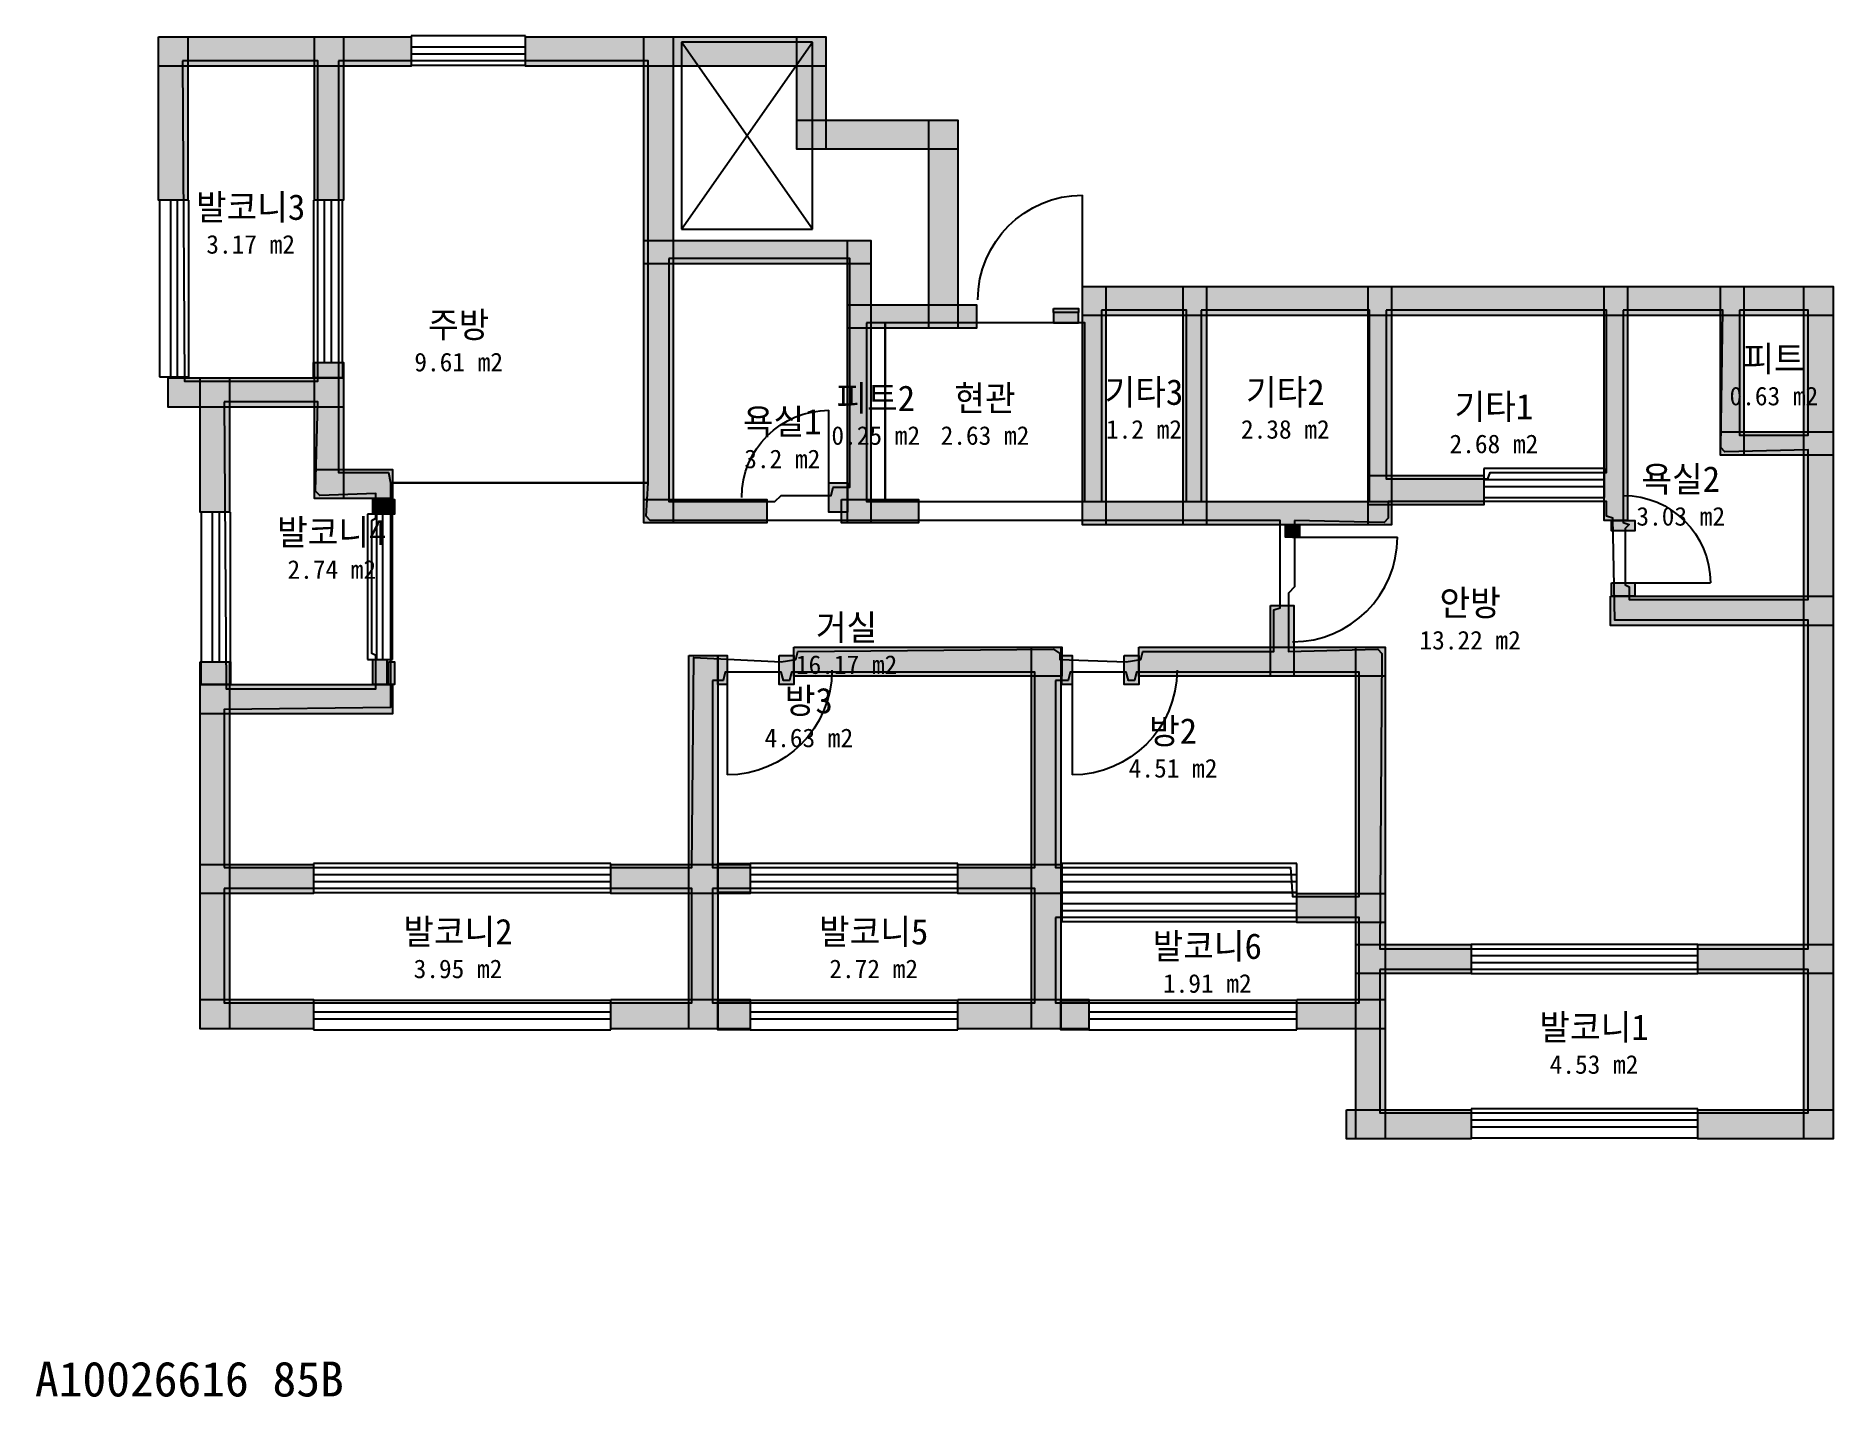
# Model space of a CAD drawing. Header units: millimetres. Extents: x 9 to 15446, y -905 to 10786.
import ezdxf
from ezdxf.enums import TextEntityAlignment as Align

# ---------------------------------------------------------------- set-up
doc = ezdxf.new("R2010")
doc.units = ezdxf.units.MM
for name, color, linetype in [('A-ANNO-TEXT', 7, 'Continuous'), ('A-AREA', 9, 'Continuous'), ('A-AREA-IDEN', 7, 'Continuous'), ('A-DOOR', 4, 'Continuous'), ('A-FLOR-EVTR', 8, 'Continuous'), ('A-GLAZ', 5, 'Continuous'), ('A-WALL-EXTR', 7, 'Continuous'), ('A-WALL-PATT', 8, 'Continuous'), ('A-WALL-PRTN', 8, 'Continuous'), ('A-WALL-STRC', 7, 'Continuous')]:
    doc.layers.add(name, color=color, linetype=linetype)

# ---------------------------------------------------------------- blocks, each defined once
blk = doc.blocks.new('JJ-DOOR-SWING')
blk.add_line((0, 0), (0, 1000))
blk.add_arc((0, 0), 1000, 0, 90)
at = {"flags": 1}
for tag, p in [('WIDTH', (0, -150)), ('TYPE', (0, -250))]:
    blk.add_attdef(tag, p, '', height=80, dxfattribs=at)
blk = doc.blocks.new('JJ-WIN-DOUBLE')
for p, q in [((1000, 500), (0, 500)), ((0, 500), (0, -500)), ((1000, -500), (1000, 500)), ((0, 120), (1000, 120)), ((0, -120), (1000, -120)), ((0, -500), (1000, -500))]:
    blk.add_line(p, q)
at = {"flags": 1}
for tag, p in [('WIDTH', (0, -700)), ('TYPE', (0, -800))]:
    blk.add_attdef(tag, p, '', height=80, dxfattribs=at)
blk = doc.blocks.new('JJ-EVTR')
for p, q in [((1000, 1000), (0, 1000)), ((0, 1000), (0, 0)), ((0, 0), (1000, 1000)), ((1000, 0), (0, 1000)), ((1000, 0), (1000, 1000)), ((0, 0), (1000, 0))]:
    blk.add_line(p, q)

msp = doc.modelspace()

# ---------------------------------------------------------------- linework, layer by layer
at = {"layer": 'A-AREA'}
for points in [[(1268, 10571), (1286, 7821), (2429, 7821), (2429, 10571)], [(2607, 10571), (2607, 7036), (3036, 7036), (3054, 6946), (5268, 6946), (5268, 10571)], [(5446, 8875), (5446, 6786), (6357, 6786), (6411, 6839), (6839, 6839), (6857, 6911), (7000, 6911), (7000, 8875)], [(9161, 8429), (9161, 6786), (9893, 6786), (9893, 8429)], [(10018, 8429), (10018, 6786), (11464, 6786), (11464, 8429)], [(11607, 8429), (11607, 6982), (12482, 6982), (12500, 7036), (13500, 7036), (13500, 8429)], [(13643, 8429), (13643, 6607), (13696, 6589), (13661, 6554), (13661, 6071), (13696, 6054), (13696, 5946), (15232, 5946), (15232, 7232), (14518, 7214), (14482, 7250), (14500, 8429)], [(14643, 8429), (14643, 7357), (15232, 7357), (15232, 8429)], [(7143, 8321), (7143, 6786), (7304, 6786), (7304, 8321)], [(7304, 8321), (7304, 6786), (9018, 6786), (9018, 8321)], [(1625, 7643), (1643, 5179), (2929, 5179), (2929, 5464), (2893, 5482), (2893, 6625), (2929, 6643), (2929, 6857), (2446, 6839), (2411, 6875), (2429, 7643)], [(1625, 3643), (5643, 3643), (5661, 5446), (6411, 5411), (6536, 5429), (6554, 5500), (8750, 5518), (8804, 5482), (8804, 5429), (9375, 5411), (9500, 5429), (9518, 5500), (10643, 5500), (10643, 5857), (10696, 5875), (10696, 6625), (5286, 6625), (5250, 6661), (5268, 6946), (3054, 6946), (3054, 5018), (1625, 5000)], [(10821, 6625), (10821, 6054), (10768, 6000), (10768, 5500), (11536, 5518), (11571, 5482), (11554, 2946), (15232, 2946), (15232, 5768), (13571, 5768), (13554, 6643), (13500, 6661), (13500, 6786), (11625, 6786), (11625, 6643), (11589, 6607)], [(5821, 5250), (5821, 3643), (8589, 3643), (8589, 5321), (6500, 5321), (6482, 5250), (6429, 5250), (6411, 5321), (5929, 5321), (5911, 5250)], [(8768, 5250), (8768, 3643), (10786, 3643), (10804, 3393), (11375, 3393), (11375, 5321), (9464, 5321), (9446, 5250), (9393, 5250), (9375, 5321), (8893, 5321), (8875, 5250)], [(1625, 3464), (1625, 2482), (5643, 2482), (5643, 3464)], [(5821, 3464), (5821, 2482), (8589, 2482), (8589, 3464)], [(8768, 3214), (8768, 2482), (11375, 2482), (11375, 3214)], [(11554, 2768), (11554, 1536), (15232, 1536), (15232, 2768)]]:
    msp.add_lwpolyline(points, close=True, dxfattribs=at)
at = {"layer": 'A-WALL-EXTR'}
for points in [[(1062, 10777), (3232, 10777), (3232, 10527), (1062, 10527)], [(1062, 10777), (1312, 10777), (1312, 9375), (1062, 9375)], [(2402, 10777), (2652, 10777), (2652, 9375), (2402, 9375)], [(4214, 10777), (6795, 10777), (6795, 10527), (4214, 10527)], [(5232, 10777), (5482, 10777), (5482, 6605), (5232, 6605)], [(6545, 10777), (6795, 10777), (6795, 9812), (6545, 9812)], [(6545, 10062), (7929, 10062), (7929, 9812), (6545, 9812)], [(7679, 10062), (7929, 10062), (7929, 8275), (7679, 8275)], [(8998, 8634), (15446, 8634), (15446, 8384), (8998, 8384)], [(15196, 8634), (15446, 8634), (15446, 1312), (15196, 1312)], [(8750, 8446), (8964, 8446), (8964, 8411), (8750, 8411)], [(8750, 8411), (8750, 8321), (8964, 8321), (8964, 8411)], [(2393, 7982), (2643, 7982), (2643, 7848), (2393, 7848)], [(2402, 7982), (2652, 7982), (2652, 6812), (2402, 6812)], [(1143, 7848), (2652, 7848), (2652, 7598), (1143, 7598)], [(1420, 7848), (1670, 7848), (1670, 6696), (1420, 6696)], [(2402, 7062), (3071, 7062), (3071, 6812), (2402, 6812)], [(11454, 7009), (12446, 7009), (12446, 6759), (11454, 6759)], [(3036, 6804), (3089, 6804), (3089, 6679), (3036, 6679)], [(6821, 6946), (6980, 6946), (6980, 6696), (6821, 6696)], [(13536, 5973), (15446, 5973), (15446, 5723), (13536, 5723)], [(1420, 5411), (1670, 5411), (1670, 2259), (1420, 2259)], [(1429, 5411), (1679, 5411), (1679, 5214), (1429, 5214)], [(3036, 5411), (3089, 5411), (3089, 5214), (3036, 5214)], [(5616, 5464), (5866, 5464), (5866, 2259), (5616, 2259)], [(5866, 5464), (5946, 5464), (5946, 5214), (5866, 5214)], [(6393, 5464), (6518, 5464), (6518, 5214), (6393, 5214)], [(6518, 5536), (8821, 5536), (8821, 5286), (6518, 5286)], [(8562, 5536), (8812, 5536), (8812, 2259), (8562, 2259)], [(8821, 5464), (8911, 5464), (8911, 5214), (8821, 5214)], [(9357, 5464), (9482, 5464), (9482, 5214), (9357, 5214)], [(9482, 5536), (11598, 5536), (11598, 5286), (9482, 5286)], [(11348, 5536), (11598, 5536), (11598, 1312), (11348, 1312)], [(1420, 5214), (3071, 5214), (3071, 4964), (1420, 4964)], [(1420, 3670), (2393, 3670), (2393, 3420), (1420, 3420)], [(4946, 3670), (6143, 3670), (6143, 3420), (4946, 3420)], [(5866, 3679), (6143, 3679), (6143, 3429), (5866, 3429)], [(7929, 3670), (8812, 3670), (8812, 3420), (7929, 3420)], [(10839, 3420), (11598, 3420), (11598, 3170), (10839, 3170)], [(11348, 2982), (12339, 2982), (12339, 2732), (11348, 2732)], [(14286, 2982), (15446, 2982), (15446, 2732), (14286, 2732)], [(1420, 2509), (2393, 2509), (2393, 2259), (1420, 2259)], [(4946, 2509), (6143, 2509), (6143, 2259), (4946, 2259)], [(5866, 2500), (6143, 2500), (6143, 2250), (5866, 2250)], [(7929, 2509), (9054, 2509), (9054, 2259), (7929, 2259)], [(8812, 2500), (9054, 2500), (9054, 2250), (8812, 2250)], [(10839, 2509), (11598, 2509), (11598, 2259), (10839, 2259)], [(11268, 1562), (12339, 1562), (12339, 1312), (11268, 1312)], [(14286, 1562), (15446, 1562), (15446, 1312), (14286, 1312)]]:
    msp.add_lwpolyline(points, close=True, dxfattribs=at)
at = {"layer": 'A-WALL-PATT', "color": 8}
for points in [[(1062, 10777), (3232, 10777), (1062, 10527), (3232, 10527)], [(1062, 10777), (1312, 10777), (1062, 9375), (1312, 9375)], [(2402, 10777), (2652, 10777), (2402, 9375), (2652, 9375)], [(4214, 10777), (6795, 10777), (4214, 10527), (6795, 10527)], [(5232, 10777), (5482, 10777), (5232, 6605), (5482, 6605)], [(6545, 10777), (6795, 10777), (6545, 9812), (6795, 9812)], [(6545, 10062), (7929, 10062), (6545, 9812), (7929, 9812)], [(7679, 10062), (7929, 10062), (7679, 8275), (7929, 8275)], [(5232, 9029), (7180, 9029), (5232, 8829), (7180, 8829)], [(6980, 9029), (7180, 9029), (6980, 6605), (7180, 6605)], [(8998, 8634), (15446, 8634), (8998, 8384), (15446, 8384)], [(8998, 8634), (9198, 8634), (8998, 6588), (9198, 6588)], [(9864, 8634), (10064, 8634), (9864, 6588), (10064, 6588)], [(11454, 8634), (11654, 8634), (11454, 6588), (11654, 6588)], [(13480, 8634), (13680, 8634), (13480, 6625), (13680, 6625)], [(14480, 8634), (14680, 8634), (14480, 7186), (14680, 7186)], [(15196, 8634), (15446, 8634), (15196, 1312), (15446, 1312)], [(6980, 8475), (8089, 8475), (6980, 8275), (8089, 8275)], [(8750, 8446), (8750, 8411), (8964, 8411)], [(8964, 8411), (8964, 8446), (8750, 8446)], [(8964, 8411), (8750, 8411), (8750, 8321)], [(8750, 8321), (8964, 8321), (8964, 8411)], [(2393, 7982), (2643, 7982), (2393, 7848), (2643, 7848)], [(2402, 7982), (2652, 7982), (2402, 6812), (2652, 6812)], [(1143, 7848), (2652, 7848), (1143, 7598), (2652, 7598)], [(1420, 7848), (1670, 7848), (1420, 6696), (1670, 6696)], [(14480, 7386), (15446, 7386), (14480, 7186), (15446, 7186)], [(2402, 7062), (3071, 7062), (2402, 6812), (3071, 6812)], [(11454, 7009), (12446, 7009), (11454, 6759), (12446, 6759)], [(2904, 6812), (3024, 6812), (2904, 6679), (3024, 6679)], [(3036, 6804), (3036, 6679), (3089, 6679)], [(3089, 6679), (3089, 6804), (3036, 6804)], [(5232, 6805), (6286, 6805), (5232, 6605), (6286, 6605)], [(6821, 6946), (6980, 6946), (6821, 6696), (6980, 6696)], [(6929, 6805), (7589, 6805), (6929, 6605), (7589, 6605)], [(8998, 6788), (11654, 6788), (8998, 6588), (11654, 6588)], [(10744, 6588), (10864, 6588), (10744, 6482), (10864, 6482)], [(13543, 6625), (13743, 6625), (13543, 6536), (13743, 6536)], [(13543, 6089), (13743, 6089), (13543, 5973), (13743, 5973)], [(10614, 5893), (10814, 5893), (10614, 5286), (10814, 5286)], [(13536, 5973), (15446, 5973), (13536, 5723), (15446, 5723)], [(1420, 5411), (1670, 5411), (1420, 2259), (1670, 2259)], [(1429, 5411), (1679, 5411), (1429, 5214), (1679, 5214)], [(2904, 5429), (3024, 5429), (2904, 5214), (3024, 5214)], [(3036, 5411), (3036, 5214), (3089, 5214)], [(3089, 5214), (3089, 5411), (3036, 5411)], [(5616, 5464), (5866, 5464), (5616, 2259), (5866, 2259)], [(5866, 5464), (5946, 5464), (5866, 5214), (5946, 5214)], [(6393, 5464), (6518, 5464), (6393, 5214), (6518, 5214)], [(6518, 5536), (8821, 5536), (6518, 5286), (8821, 5286)], [(8562, 5536), (8812, 5536), (8562, 2259), (8812, 2259)], [(8821, 5464), (8911, 5464), (8821, 5214), (8911, 5214)], [(9357, 5464), (9482, 5464), (9357, 5214), (9482, 5214)], [(9482, 5536), (11598, 5536), (9482, 5286), (11598, 5286)], [(11348, 5536), (11598, 5536), (11348, 1312), (11598, 1312)], [(1420, 5214), (3071, 5214), (1420, 4964), (3071, 4964)], [(1420, 3670), (2393, 3670), (1420, 3420), (2393, 3420)], [(4946, 3670), (6143, 3670), (4946, 3420), (6143, 3420)], [(5866, 3679), (6143, 3679), (5866, 3429), (6143, 3429)], [(7929, 3670), (8812, 3670), (7929, 3420), (8812, 3420)], [(10839, 3420), (11598, 3420), (10839, 3170), (11598, 3170)], [(11348, 2982), (12339, 2982), (11348, 2732), (12339, 2732)], [(14286, 2982), (15446, 2982), (14286, 2732), (15446, 2732)], [(1420, 2509), (2393, 2509), (1420, 2259), (2393, 2259)], [(4946, 2509), (6143, 2509), (4946, 2259), (6143, 2259)], [(5866, 2500), (6143, 2500), (5866, 2250), (6143, 2250)], [(7929, 2509), (9054, 2509), (7929, 2259), (9054, 2259)], [(8812, 2500), (9054, 2500), (8812, 2250), (9054, 2250)], [(10839, 2509), (11598, 2509), (10839, 2259), (11598, 2259)], [(11268, 1562), (12339, 1562), (11268, 1312), (12339, 1312)], [(14286, 1562), (15446, 1562), (14286, 1312), (15446, 1312)]]:
    msp.add_solid(points, dxfattribs=at)
at = {"layer": 'A-WALL-PRTN'}
for points in [[(2904, 6812), (3024, 6812), (3024, 6679), (2904, 6679)], [(10744, 6588), (10864, 6588), (10864, 6482), (10744, 6482)], [(2904, 5429), (3024, 5429), (3024, 5214), (2904, 5214)]]:
    msp.add_lwpolyline(points, close=True, dxfattribs=at)
at = {"layer": 'A-WALL-STRC'}
for points in [[(5232, 9029), (7180, 9029), (7180, 8829), (5232, 8829)], [(6980, 9029), (7180, 9029), (7180, 6605), (6980, 6605)], [(8998, 8634), (9198, 8634), (9198, 6588), (8998, 6588)], [(9864, 8634), (10064, 8634), (10064, 6588), (9864, 6588)], [(11454, 8634), (11654, 8634), (11654, 6588), (11454, 6588)], [(13480, 8634), (13680, 8634), (13680, 6625), (13480, 6625)], [(14480, 8634), (14680, 8634), (14680, 7186), (14480, 7186)], [(6980, 8475), (8089, 8475), (8089, 8275), (6980, 8275)], [(14480, 7386), (15446, 7386), (15446, 7186), (14480, 7186)], [(5232, 6805), (6286, 6805), (6286, 6605), (5232, 6605)], [(6929, 6805), (7589, 6805), (7589, 6605), (6929, 6605)], [(8998, 6788), (11654, 6788), (11654, 6588), (8998, 6588)], [(13543, 6625), (13743, 6625), (13743, 6536), (13543, 6536)], [(13543, 6089), (13743, 6089), (13743, 5973), (13543, 5973)], [(10614, 5893), (10814, 5893), (10814, 5286), (10614, 5286)]]:
    msp.add_lwpolyline(points, close=True, dxfattribs=at)

# ---------------------------------------------------------------- block references
at = {"layer": 'A-DOOR'}
for p, xscale, yscale, rotation in [((9000, 8518), 0.9, -0.9, 180), ((6821, 6821), 0.75, -0.75, 180), ((13643, 6089), 0.75, -0.75, 90), ((10804, 6482), 0.9, 0.9, -90)]:
    msp.add_blockref('JJ-DOOR-SWING', p, dxfattribs=dict(at, xscale=xscale, yscale=yscale, rotation=rotation))
at = {"layer": 'A-DOOR', "xscale": 0.9, "yscale": -0.9}
for p in [(5946, 5339), (8911, 5339)]:
    msp.add_blockref('JJ-DOOR-SWING', p, dxfattribs=at)
at = {"layer": 'A-FLOR-EVTR', "xscale": 1.125, "yscale": 1.607142857142857}
msp.add_blockref('JJ-EVTR', (5554, 9125), dxfattribs=at)
at = {"layer": 'A-GLAZ', "yscale": 0.25}
for p, xscale in [((3232, 10661), 0.9821428571428573), ((12446, 6946), 1.035714285714284), ((2393, 3554), 2.553571428571428), ((6143, 3554), 1.785714285714285), ((8821, 3554), 2.017857142857141), ((8821, 3304), 2.017857142857141), ((12339, 2857), 1.946428571428573), ((2393, 2375), 2.553571428571428), ((6143, 2375), 1.785714285714285), ((9054, 2375), 1.785714285714284), ((12339, 1446), 1.946428571428573)]:
    msp.add_blockref('JJ-WIN-DOUBLE', p, dxfattribs=dict(at, xscale=xscale))
at = {"layer": 'A-GLAZ', "rotation": 90}
for p, xscale, yscale in [((1196, 7857), 1.517857142857142, 0.25), ((2518, 7982), 1.392857142857142, 0.25), ((1554, 5411), 1.285714285714285, 0.25), ((2964, 5429), 1.25, 0.2142857142857143)]:
    msp.add_blockref('JJ-WIN-DOUBLE', p, dxfattribs=dict(at, xscale=xscale, yscale=yscale))

# ---------------------------------------------------------------- texts
at = {"layer": 'A-ANNO-TEXT'}
msp.add_text('A10026616 85B', height=300, dxfattribs=at).set_placement((0, -900))
at = {"layer": 'A-AREA-IDEN'}
for s, height, p in [('발코니3', 220, (1853, 9316)), ('3.17 m2', 160, (1853, 8996)), ('주방', 220, (3640, 8305)), ('9.61 m2', 160, (3640, 7985)), ('피트', 220, (14938, 8013)), ('피트2', 220, (7223, 7674)), ('현관', 220, (8161, 7674)), ('기타3', 220, (9527, 7727)), ('기타2', 220, (10741, 7727)), ('기타1', 220, (12533, 7602)), ('0.63 m2', 160, (14938, 7693)), ('욕실1', 220, (6420, 7473)), ('0.25 m2', 160, (7223, 7354)), ('2.63 m2', 160, (8161, 7354)), ('1.2 m2', 160, (9527, 7407)), ('2.38 m2', 160, (10741, 7407)), ('2.68 m2', 160, (12533, 7282)), ('3.2 m2', 160, (6420, 7153)), ('욕실2', 220, (14138, 6980)), ('발코니4', 220, (2550, 6523)), ('3.03 m2', 160, (14138, 6660)), ('2.74 m2', 160, (2550, 6203)), ('안방', 220, (12329, 5916)), ('거실', 220, (6972, 5706)), ('13.22 m2', 160, (12329, 5596)), ('16.17 m2', 160, (6972, 5386)), ('방3', 220, (6648, 5077)), ('방2', 220, (9777, 4816)), ('4.63 m2', 160, (6648, 4757)), ('4.51 m2', 160, (9777, 4496)), ('발코니2', 220, (3634, 3093)), ('발코니5', 220, (7205, 3093)), ('발코니6', 220, (10071, 2968)), ('3.95 m2', 160, (3634, 2773)), ('2.72 m2', 160, (7205, 2773)), ('1.91 m2', 160, (10071, 2648)), ('발코니1', 220, (13393, 2272)), ('4.53 m2', 160, (13393, 1952))]:
    msp.add_text(s, height=height, dxfattribs=at).set_placement(p, align=Align.MIDDLE_CENTER)

doc.saveas('drawing.dxf')
